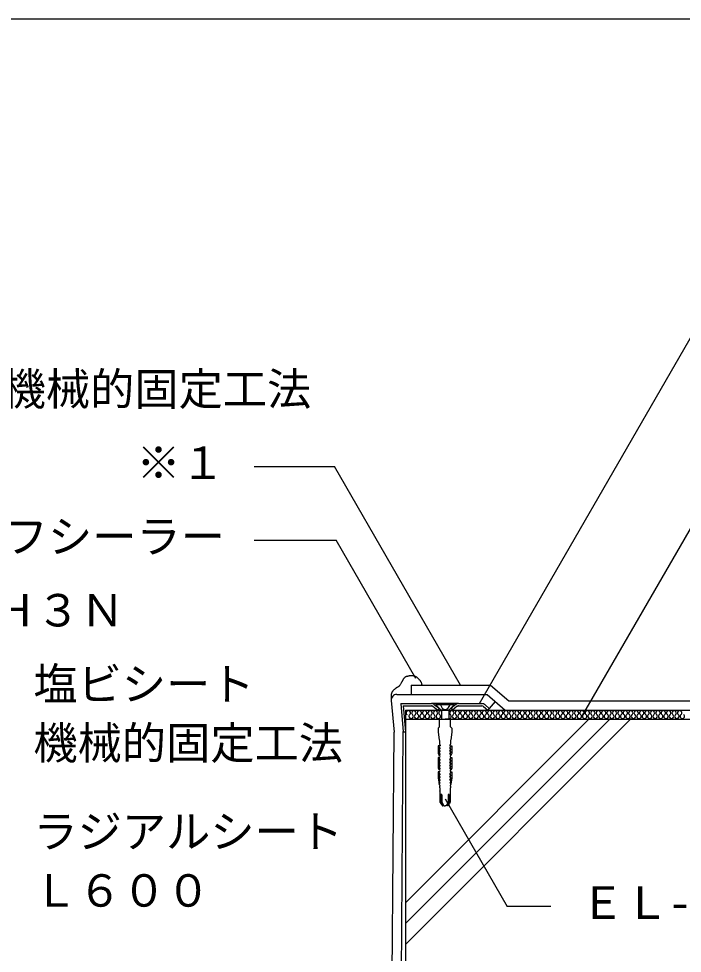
# Model space of a CAD drawing. Units: millimetres, scale not verified. Extents: x -648 to 632, y -996 to 972.
# Drawn here: x -208 to 153, y -559 to -52 of the extents above; entities that cross this region are included whole.
import ezdxf
from ezdxf.enums import TextEntityAlignment as Align

# ---------------------------------------------------------------- set-up
doc = ezdxf.new("R2010")
doc.units = ezdxf.units.MM
doc.header["$LTSCALE"] = 8
doc.linetypes.add('DASHED3', pattern=[4, 3, -1])
for name, color, linetype in [('4-2', 7, 'Continuous'), ('4-4', 2, 'Continuous'), ('4-6', 2, 'Continuous'), ('4-7', 7, 'Continuous'), ('4-A', 7, 'Continuous'), ('4-D', 4, 'Continuous'), ('4-E', 4, 'Continuous'), ('F-7', 1, 'Continuous')]:
    doc.layers.add(name, color=color, linetype=linetype)
doc.styles.add('ＭＳ ゴシック', font='')
doc.styles.get('ＭＳ ゴシック').set_extended_font_data('MS Gothic')

msp = doc.modelspace()

# ---------------------------------------------------------------- linework, layer by layer
at = {"layer": '4-2'}
for p, q in [((-5.434, -418.211), (-5.434, -421.583)), ((5.288, -418.322), (46.541, -418.322)), ((46.541, -418.322), (56.462, -426.773)), ((50.979, -422.102), (47.737, -425.908)), ((2.27, -426.773), (2.27, -651.773)), ((2.27, -426.773), (512.27, -426.773)), ((2.27, -431.773), (512.27, -431.773)), ((-0.265, -620.514), (1.066, -438.464))]:
    msp.add_line(p, q, dxfattribs=at)
for points in [[(6.89, -408.35), (6.681, -408.31), (6.47, -408.277), (6.347, -408.26), (6.199, -408.241), (5.943, -408.214), (5.686, -408.195), (5.43, -408.186), (5.175, -408.188), (4.921, -408.202), (4.774, -408.216), (4.667, -408.23), (4.483, -408.259), (4.299, -408.293), (4.115, -408.331), (3.931, -408.371), (3.746, -408.412), (3.638, -408.435), (3.516, -408.46), (3.306, -408.503), (3.096, -408.549), (2.889, -408.602), (2.686, -408.664), (2.49, -408.74), (2.379, -408.792), (2.28, -408.845), (2.115, -408.948), (1.956, -409.065), (1.806, -409.193), (1.663, -409.33), (1.527, -409.475), (1.451, -409.562), (1.367, -409.664), (1.229, -409.846), (1.099, -410.032), (0.975, -410.222), (0.858, -410.416), (0.745, -410.612), (0.681, -410.727), (0.614, -410.85)], [(11.285, -413.322), (11.266, -413.191), (11.233, -412.966), (11.196, -412.742), (11.151, -412.522), (11.095, -412.305), (11.026, -412.094), (10.979, -411.974), (10.938, -411.882), (10.859, -411.726), (10.772, -411.574), (10.678, -411.425), (10.578, -411.28), (10.473, -411.138), (10.411, -411.056), (10.337, -410.961), (10.206, -410.801), (10.073, -410.643), (9.938, -410.487), (9.801, -410.334), (9.662, -410.182), (9.581, -410.095), (9.495, -410.004), (9.346, -409.848), (9.194, -409.695), (9.039, -409.545), (8.88, -409.398), (8.717, -409.257), (8.619, -409.177), (8.532, -409.109), (8.377, -408.994), (8.218, -408.886), (8.055, -408.786), (7.887, -408.693), (7.716, -408.61), (7.614, -408.566), (7.501, -408.521), (7.301, -408.454), (7.097, -408.397), (6.89, -408.35)], [(0.614, -410.85), (0.5, -411.063), (0.388, -411.278), (0.277, -411.493), (0.166, -411.708), (0.055, -411.925), (-0.01, -412.05), (-0.099, -412.219), (-0.255, -412.508), (-0.419, -412.793), (-0.594, -413.07), (-0.783, -413.336), (-0.988, -413.589), (-1.116, -413.729), (-1.162, -413.776), (-1.244, -413.855), (-1.328, -413.932), (-1.415, -414.006), (-1.504, -414.077), (-1.595, -414.145), (-1.649, -414.183), (-1.739, -414.242), (-1.897, -414.338), (-2.058, -414.43), (-2.221, -414.519), (-2.384, -414.608), (-2.545, -414.7), (-2.637, -414.755), (-2.729, -414.815), (-2.885, -414.922), (-3.037, -415.035), (-3.187, -415.153), (-3.334, -415.273), (-3.48, -415.395), (-3.565, -415.466), (-3.67, -415.556), (-3.852, -415.711), (-4.031, -415.868), (-4.207, -416.029), (-4.377, -416.196)], [(-4.377, -416.196), (-4.54, -416.369), (-4.631, -416.473), (-4.683, -416.536), (-4.769, -416.645), (-4.851, -416.757), (-4.929, -416.873), (-5.002, -416.991), (-5.069, -417.113), (-5.105, -417.184), (-5.152, -417.286), (-5.223, -417.465), (-5.285, -417.647), (-5.34, -417.833), (-5.389, -418.022), (-5.434, -418.211), (-5.46, -418.322)]]:
    msp.add_lwpolyline(points, dxfattribs=at)
at = {"layer": '4-4'}
for p, q in [((5.288, -413.322), (5.288, -418.322)), ((5.288, -413.322), (48.382, -413.322)), ((48.382, -413.322), (58.303, -421.773)), ((-2.446, -418.322), (5.288, -418.322)), ((-5.434, -421.583), (-3.936, -438.709)), ((58.303, -421.773), (256.599, -421.773)), ((-5.251, -618.566), (-3.936, -438.709))]:
    msp.add_line(p, q, dxfattribs=at)
msp.add_arc((-2.446, -421.322), 3, 90, 185, dxfattribs=at)
at = {"layer": '4-6'}
for p, q in [((-0.263, -423.322), (1.066, -438.513)), ((-0.263, -423.322), (16.42, -423.322)), ((1.046, -424.522), (2.27, -438.513)), ((1.046, -424.522), (16.74, -424.522)), ((17.152, -424.77), (19.755, -426.773)), ((17.884, -423.819), (20.487, -425.822)), ((20.487, -425.822), (19.755, -426.773)), ((29.59, -423.819), (26.987, -425.822)), ((26.987, -425.822), (27.718, -426.773)), ((30.321, -424.77), (27.718, -426.773)), ((30.734, -424.522), (43.706, -424.522)), ((31.053, -423.322), (43.706, -423.322)), ((44.679, -424.88), (46.959, -426.822)), ((45.457, -423.966), (47.737, -425.908)), ((47.737, -425.908), (46.959, -426.822)), ((1.066, -438.513), (2.27, -438.513))]:
    msp.add_line(p, q, dxfattribs=at)
at = {"layer": '4-6', "color": 4}
for p, q in [((31.053, -423.322), (16.42, -423.322)), ((19.755, -426.773), (27.718, -426.773))]:
    msp.add_line(p, q, dxfattribs=at)
at = {"layer": '4-6'}
for centre, radius, start, end in [((16.42, -425.722), 2.4, 52.43141, 90), ((16.42, -425.722), 1.2, 52.43141, 90), ((31.053, -425.722), 2.4, 90, 127.56859), ((31.053, -425.722), 1.2, 90, 127.56859), ((43.706, -426.022), 2.7, 49.57392, 90), ((43.706, -426.022), 1.5, 49.57392, 90)]:
    msp.add_arc(centre, radius, start, end, dxfattribs=at)
at = {"layer": '4-7'}
for p, q in [((18.737, -423.398), (18.737, -423.898)), ((18.737, -423.898), (21.612, -426.773)), ((28.737, -423.898), (18.737, -423.898)), ((28.737, -423.898), (25.862, -426.773)), ((25.862, -426.773), (21.612, -426.773)), ((21.737, -426.773), (21.737, -431.773)), ((25.737, -426.773), (25.737, -431.773)), ((20.568, -451.397), (20.568, -451.397)), ((20.568, -451.397), (20.568, -451.397)), ((26.905, -451.397), (26.905, -451.397)), ((26.905, -451.397), (26.905, -451.397)), ((20.568, -467.064), (21.001, -467.889)), ((26.906, -467.064), (26.472, -467.889))]:
    msp.add_line(p, q, dxfattribs=at)
at = {"layer": '4-7', "linetype": 'DASHED3'}
for p, q in [((21.187, -423.898), (21.187, -423.398)), ((21.187, -423.898), (22.269, -425.773)), ((26.287, -423.898), (25.204, -425.773)), ((26.287, -423.898), (26.287, -423.398))]:
    msp.add_line(p, q, dxfattribs=at)
at = {"layer": '4-7'}
for points in [[(28.737, -423.898), (28.737, -423.398), (18.737, -423.398)], [(20.737, -435.868), (19.987, -436.693), (19.987, -438.791), (20.535, -442.909), (20.777, -443.317), (20.737, -443.317), (20.737, -445.131), (21.17, -445.955)], [(20.737, -435.868), (20.737, -431.773), (23.737, -431.773)], [(26.737, -435.868), (26.737, -431.773), (23.737, -431.773)], [(26.737, -435.868), (27.487, -436.693), (27.487, -438.791), (26.939, -442.909), (26.697, -443.317), (26.737, -443.317), (26.737, -445.131), (26.304, -445.955)], [(21.04, -446.203), (20.062, -446.203), (20.062, -450.436), (20.563, -451.397), (20.568, -451.397)], [(20.568, -451.397), (20.572, -450.92), (20.889, -450.903)], [(21.108, -447.522), (20.601, -446.697), (20.601, -446.203)], [(21.108, -449.089), (20.601, -448.264), (20.601, -447.787), (20.949, -447.769)], [(21.051, -450.655), (20.601, -449.831), (20.601, -449.353), (20.949, -449.336)], [(26.365, -447.522), (26.873, -446.697), (26.873, -446.203)], [(26.365, -449.089), (26.873, -448.264), (26.873, -447.787), (26.524, -447.769)], [(26.422, -450.655), (26.873, -449.831), (26.873, -449.353), (26.525, -449.336)], [(26.434, -446.203), (27.412, -446.203), (27.412, -450.436), (26.91, -451.397), (26.905, -451.397)], [(26.905, -451.397), (26.902, -450.92), (26.584, -450.903)], [(20.601, -452.469), (20.062, -452.469), (20.062, -458.267), (20.568, -459.231)], [(21.108, -453.789), (20.601, -452.964), (20.601, -452.469)], [(21.108, -455.355), (20.601, -454.531), (20.601, -454.053), (20.949, -454.036)], [(21.108, -456.922), (20.601, -456.097), (20.601, -455.62), (20.949, -455.603)], [(26.365, -453.789), (26.873, -452.964), (26.873, -452.469)], [(26.365, -455.355), (26.873, -454.531), (26.873, -454.053), (26.525, -454.036)], [(26.365, -456.922), (26.873, -456.097), (26.873, -455.62), (26.525, -455.603)], [(26.873, -452.469), (27.412, -452.469), (27.412, -458.267), (26.905, -459.231)], [(20.601, -460.303), (20.062, -460.303), (20.062, -463.551), (20.568, -467.064), (20.568, -466.587), (20.877, -466.569)], [(20.568, -459.231), (20.572, -458.753), (20.892, -458.736)], [(21.051, -458.489), (20.601, -457.664), (20.601, -457.187), (20.949, -457.169)], [(21.108, -461.622), (20.601, -460.797), (20.601, -460.303)], [(26.365, -461.622), (26.873, -460.797), (26.873, -460.303)], [(26.423, -458.489), (26.873, -457.664), (26.873, -457.187), (26.525, -457.169)], [(26.905, -459.231), (26.902, -458.753), (26.581, -458.736)], [(26.873, -460.303), (27.412, -460.303), (27.412, -463.551), (26.906, -467.064), (26.905, -466.587), (26.597, -466.569)], [(21.021, -466.322), (20.571, -465.497), (20.573, -465.02), (20.895, -465.003)], [(21.044, -464.755), (20.58, -463.931), (20.584, -463.453), (20.919, -463.436)], [(21.076, -463.189), (20.596, -462.364), (20.601, -461.887), (20.949, -461.869)], [(26.398, -463.189), (26.878, -462.364), (26.873, -461.887), (26.525, -461.869)], [(26.43, -464.755), (26.894, -463.931), (26.889, -463.453), (26.555, -463.436)], [(26.452, -466.322), (26.903, -465.497), (26.9, -465.02), (26.578, -465.003)], [(20.871, -468.136), (20.737, -468.136), (20.737, -468.919), (20.887, -468.919), (20.887, -470.527), (20.893, -470.527)], [(20.943, -470.857), (20.943, -476.807), (21.384, -477.459), (22.387, -478.773), (22.536, -478.773), (21.451, -476.807), (21.451, -472.836)], [(26.53, -470.857), (26.53, -476.807), (26.09, -477.459), (25.087, -478.773), (24.937, -478.773), (26.022, -476.807), (26.022, -472.836)], [(26.602, -468.136), (26.737, -468.136), (26.737, -468.919), (26.587, -468.919), (26.587, -470.527), (26.58, -470.527)], [(22.034, -472.836), (22.034, -476.807), (23.119, -478.773), (23.737, -478.773)], [(25.439, -472.836), (25.439, -476.807), (24.354, -478.773), (23.737, -478.773)]]:
    msp.add_lwpolyline(points, dxfattribs=at)
at = {"layer": '4-7', "linetype": 'DASHED3'}
msp.add_arc((23.737, -424.662), 1.84, 217.11751, 322.88248, dxfattribs=at)
at = {"layer": '4-7'}
for centre, major_axis, start_param, end_param in [((21.029, -446.031), (0, -0.172), 0.06848, 2.1628795), ((26.444, -446.031), (0, -0.172), 4.1203058, 6.2147054), ((20.844, -450.679), (0, -0.229), 0.2312026, 1.6765256), ((20.901, -447.546), (0, -0.229), 0.2312026, 1.6765256), ((20.901, -449.113), (0, -0.229), 0.2312026, 1.6765256), ((26.573, -447.546), (0, -0.229), 4.6066597, 6.0519827), ((26.573, -449.113), (0, -0.229), 4.6066597, 6.0519827), ((26.63, -450.679), (0, -0.229), 4.6066597, 6.0519827), ((20.546, -451.933), (0, -0.536), 0.0442118, 3.0973809), ((20.901, -453.813), (0, -0.229), 0.2312026, 1.6765256), ((20.901, -455.379), (0, -0.229), 0.2312026, 1.6765256), ((26.573, -453.813), (0, -0.229), 4.6066597, 6.0519827), ((26.573, -455.379), (0, -0.229), 4.6066597, 6.0519827), ((26.927, -451.933), (0, -0.536), 3.1858044, 6.2389735), ((20.546, -459.767), (0, -0.536), 0.0442118, 3.0973809), ((20.844, -458.513), (0, -0.229), 0.2312026, 1.6765256), ((20.901, -456.946), (0, -0.229), 0.2312026, 1.6765256), ((26.573, -456.946), (0, -0.229), 4.6066597, 6.0519827), ((26.63, -458.513), (0, -0.229), 4.6066597, 6.0519827), ((26.927, -459.767), (0, -0.536), 3.1858044, 6.2389735), ((20.814, -466.346), (0, -0.229), 0.2312026, 1.6765256), ((20.836, -464.779), (0, -0.229), 0.2312026, 1.6765256), ((20.869, -463.213), (0, -0.229), 0.2312026, 1.6765256), ((20.901, -461.646), (0, -0.229), 0.2312026, 1.6765256), ((26.573, -461.646), (0, -0.229), 4.6066597, 6.0519827), ((26.605, -463.213), (0, -0.229), 4.6066597, 6.0519827), ((26.637, -464.779), (0, -0.229), 4.6066597, 6.0519827), ((26.659, -466.346), (0, -0.229), 4.6066597, 6.0519827), ((20.858, -467.963), (0, -0.174), 0.0818475, 2.1771705), ((20.217, -470.821), (0, -0.8), 1.5261677, 1.947508), ((26.615, -467.963), (0, -0.174), 4.1060148, 6.2013378), ((27.257, -470.821), (0, -0.8), 4.3356773, 4.7570176), ((21.743, -472.846), (0, -0.321), 1.5390306, 4.6806232), ((25.731, -472.846), (0, -0.321), 1.6025621, 4.7441547)]:
    msp.add_ellipse(centre, major_axis=major_axis, ratio=0.909574, start_param=start_param, end_param=end_param, dxfattribs=at)
at = {"layer": '4-A'}
for p, q in [((42.357, -423.273), (185.857, -174.723)), ((98.393, -429.796), (222.565, -214.723)), ((-79.796, -294.723), (-36.264, -294.723)), ((32.18, -413.273), (-36.264, -294.723)), ((-79.796, -334.723), (-35.336, -334.723)), ((7.957, -409.709), (-35.336, -334.723)), ((23.845, -475.001), (57.516, -533.32)), ((81.228, -533.32), (57.516, -533.32))]:
    msp.add_line(p, q, dxfattribs=at)
at = {"layer": '4-D'}
for centre, start, end in [((3.859, -428.314), 307.52351, 232.47649), ((5.331, -430.231), 127.52351, 52.47649), ((6.803, -428.314), 307.52351, 232.47649), ((8.275, -430.231), 127.52351, 52.47649), ((9.746, -428.314), 307.52351, 232.47649), ((11.218, -430.231), 127.52351, 52.47649), ((12.69, -428.314), 307.52351, 232.47649), ((14.162, -430.231), 127.52351, 52.47649), ((15.634, -428.314), 307.52351, 232.47649), ((17.106, -430.231), 127.52351, 52.47649), ((18.578, -428.314), 307.52351, 232.47649), ((20.05, -430.231), 127.52351, 52.47649), ((21.522, -428.314), 79.77091, 232.47649), ((25.938, -430.231), 260.41024, 52.47649), ((27.41, -428.314), 307.52351, 232.47649), ((28.882, -430.231), 127.52351, 52.47649), ((30.354, -428.314), 307.52351, 232.47649), ((31.826, -430.231), 127.52351, 52.47649), ((33.298, -428.314), 307.52351, 232.47649), ((34.77, -430.231), 127.52351, 52.47649), ((36.242, -428.314), 307.52351, 232.47649), ((37.714, -430.231), 127.52351, 52.47649), ((39.186, -428.314), 307.52351, 232.47649), ((40.658, -430.231), 127.52351, 52.47649), ((42.13, -428.314), 307.52351, 232.47649), ((43.602, -430.231), 127.52351, 52.47649), ((45.074, -428.314), 307.52351, 232.47649), ((46.545, -430.231), 127.52351, 52.47649), ((48.017, -428.314), 307.52351, 232.47649), ((49.489, -430.231), 127.52351, 52.47649), ((50.961, -428.314), 307.52351, 232.47649), ((52.433, -430.231), 127.52351, 52.47649), ((53.905, -428.314), 307.52351, 232.47649), ((55.377, -430.231), 127.52351, 52.47649), ((56.849, -428.314), 307.52351, 232.47649), ((58.321, -430.231), 127.52351, 52.47649), ((59.793, -428.314), 307.52351, 232.47649), ((61.265, -430.231), 127.52351, 52.47649), ((62.737, -428.314), 307.52351, 232.47649), ((64.209, -430.231), 127.52351, 52.47649), ((65.681, -428.314), 307.52351, 232.47649), ((67.153, -430.231), 127.52351, 52.47649), ((68.625, -428.314), 307.52351, 232.47649), ((70.097, -430.231), 127.52351, 52.47649), ((71.569, -428.314), 307.52351, 232.47649), ((73.041, -430.231), 127.52351, 52.47649), ((74.513, -428.314), 307.52351, 232.47649), ((75.985, -430.231), 127.52351, 52.47649), ((77.457, -428.314), 307.52351, 232.47649), ((78.929, -430.231), 127.52351, 52.47649), ((80.401, -428.314), 307.52351, 232.47649), ((81.873, -430.231), 127.52351, 52.47649), ((83.344, -428.314), 307.52351, 232.47649), ((84.816, -430.231), 127.52351, 52.47649), ((86.288, -428.314), 307.52351, 232.47649), ((87.76, -430.231), 127.52351, 52.47649), ((89.232, -428.314), 307.52351, 232.47649), ((90.704, -430.231), 127.52351, 52.47649), ((92.176, -428.314), 307.52351, 232.47649), ((93.648, -430.231), 127.52351, 52.47649), ((95.12, -428.314), 307.52351, 232.47649), ((96.592, -430.231), 127.52351, 52.47649), ((98.064, -428.314), 307.52351, 232.47649), ((99.536, -430.231), 127.52351, 52.47649), ((101.008, -428.314), 307.52351, 232.47649), ((102.48, -430.231), 127.52351, 52.47649), ((103.952, -428.314), 307.52351, 232.47649), ((105.424, -430.231), 127.52351, 52.47649), ((106.896, -428.314), 307.52351, 232.47649), ((108.368, -430.231), 127.52351, 52.47649), ((109.84, -428.314), 307.52351, 232.47649), ((111.312, -430.231), 127.52351, 52.47649), ((112.784, -428.314), 307.52351, 232.47649), ((114.256, -430.231), 127.52351, 52.47649), ((115.728, -428.314), 307.52351, 232.47649), ((117.2, -430.231), 127.52351, 52.47649), ((118.672, -428.314), 307.52351, 232.47649), ((120.143, -430.231), 127.52351, 52.47649), ((121.615, -428.314), 307.52351, 232.47649), ((123.087, -430.231), 127.52351, 52.47649), ((124.559, -428.314), 307.52351, 232.47649), ((126.031, -430.231), 127.52351, 52.47649), ((127.503, -428.314), 307.52351, 232.47649), ((128.975, -430.231), 127.52351, 52.47649), ((130.447, -428.314), 307.52351, 232.47649), ((131.919, -430.231), 127.52351, 52.47649), ((133.391, -428.314), 307.52351, 232.47649), ((134.863, -430.231), 127.52351, 52.47649), ((136.335, -428.314), 307.52351, 232.47649), ((137.807, -430.231), 127.52351, 52.47649), ((139.279, -428.314), 307.52351, 232.47649), ((140.751, -430.231), 127.52351, 52.47649), ((142.223, -428.314), 307.52351, 232.47649), ((143.695, -430.231), 127.52351, 52.47649), ((145.167, -428.314), 307.52351, 232.47649), ((146.639, -430.231), 127.52351, 52.47649), ((148.111, -428.314), 307.52351, 232.47649), ((149.583, -430.231), 127.52351, 52.47649), ((151.055, -428.314), 307.52351, 232.47649), ((152.527, -430.231), 127.52351, 52.47649)]:
    msp.add_arc(centre, 1.208, start, end, dxfattribs=at)
at = {"layer": '4-E'}
for p, q in [((2.27, -553.963), (124.777, -431.456)), ((2.27, -531.335), (102.15, -431.456)), ((2.27, -542.649), (113.463, -431.456))]:
    msp.add_line(p, q, dxfattribs=at)
at = {"layer": 'F-7'}
msp.add_line((-647.73, -51.773), (632.27, -51.773), dxfattribs=at)

# ---------------------------------------------------------------- texts
at = {"layer": '4-A', "style": 'ＭＳ ゴシック'}
for s, p in [('塩ビシート 機械的固定工法', (-348.921, -266.723)), ('※１', (-143.796, -306.723)), ('プルーフシーラー', (-287.796, -346.723)), ('ＢＰ－Ｈ３Ｎ', (-294.248, -386.723)), ('塩ビシート', (-199.684, -426.723)), ('機械的固定工法', (-199.684, -458.723)), ('ラジアルシート', (-199.684, -506.723)), ('Ｌ６００', (-199.684, -538.723)), ('ＥＬ-2001注入', (97.228, -545.32))]:
    msp.add_text(s, height=17.6, dxfattribs=at).set_placement(p, align=Align.BOTTOM_LEFT)

doc.saveas('drawing.dxf')
